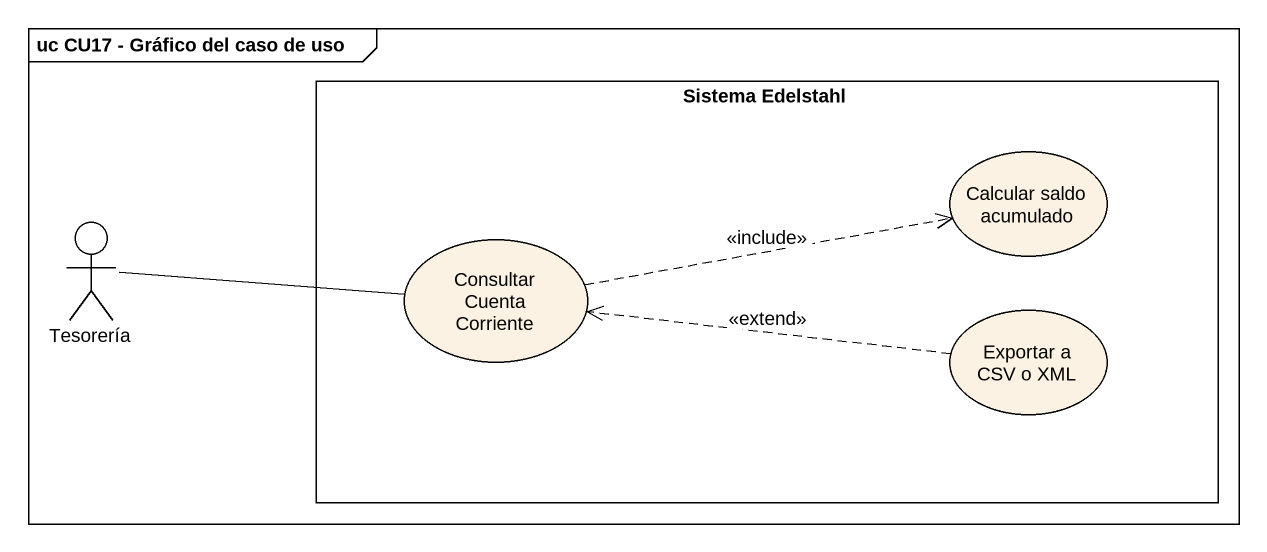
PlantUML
@startuml
mainframe uc CU17 - Gráfico del caso de uso
rectangle "Sistema Edelstahl" as Sistema_Edelstahl {
  usecase "Calcular saldo acumulado" as Calcular_saldo_acumulado
  usecase "Consultar Cuenta Corriente" as Consultar_Cuenta_Corriente
  usecase "Exportar a CSV o XML" as Exportar_a_CSV_o_XML
}
actor Tesorería
Tesorería -right- Consultar_Cuenta_Corriente
Consultar_Cuenta_Corriente .right.> Calcular_saldo_acumulado : <<include>>
Exportar_a_CSV_o_XML .left.> Consultar_Cuenta_Corriente : <<extend>>
@enduml
